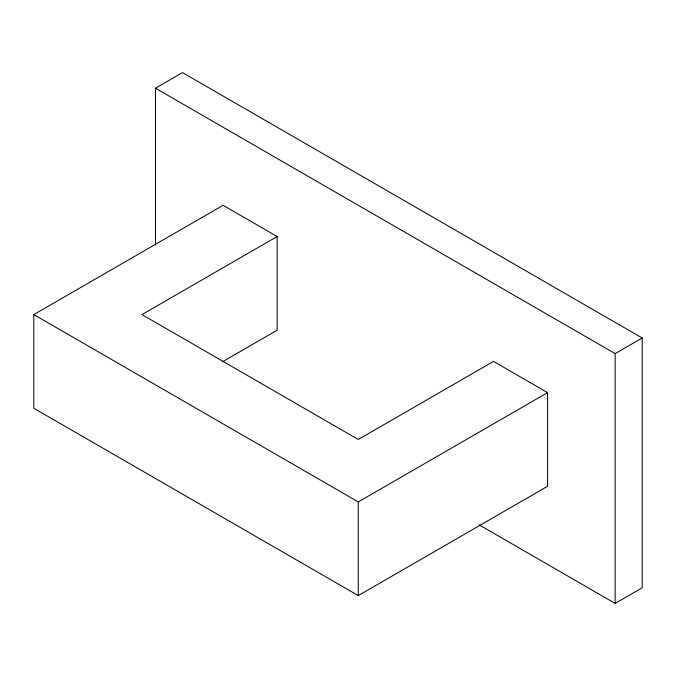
<?xml version="1.0" encoding="UTF-8"?>
<svg xmlns="http://www.w3.org/2000/svg" width="676" height="676" viewBox="0 0 676 676"><rect width="100%" height="100%" fill="white"/><g stroke="black" fill="none" stroke-linecap="round" stroke-linejoin="round"><path stroke-width="1.01" d="M155.48 245.253L155.48 88.218L182.52 72.602L642.2 338L642.2 587.782L615.16 603.398L478.988 524.779M277.16 236.524L141.96 314.585L358.28 439.476L493.48 361.415L547.56 392.638L547.56 486.306L358.28 595.59L33.8 408.253L33.8 314.585L223.08 205.301L277.16 236.524L277.16 330.192L222.353 361.837M33.8 314.585L358.28 501.922L547.56 392.638M155.48 88.218L615.16 353.607L642.2 338M615.16 353.607L615.16 603.398M358.28 501.922L358.28 595.59"/></g></svg>
